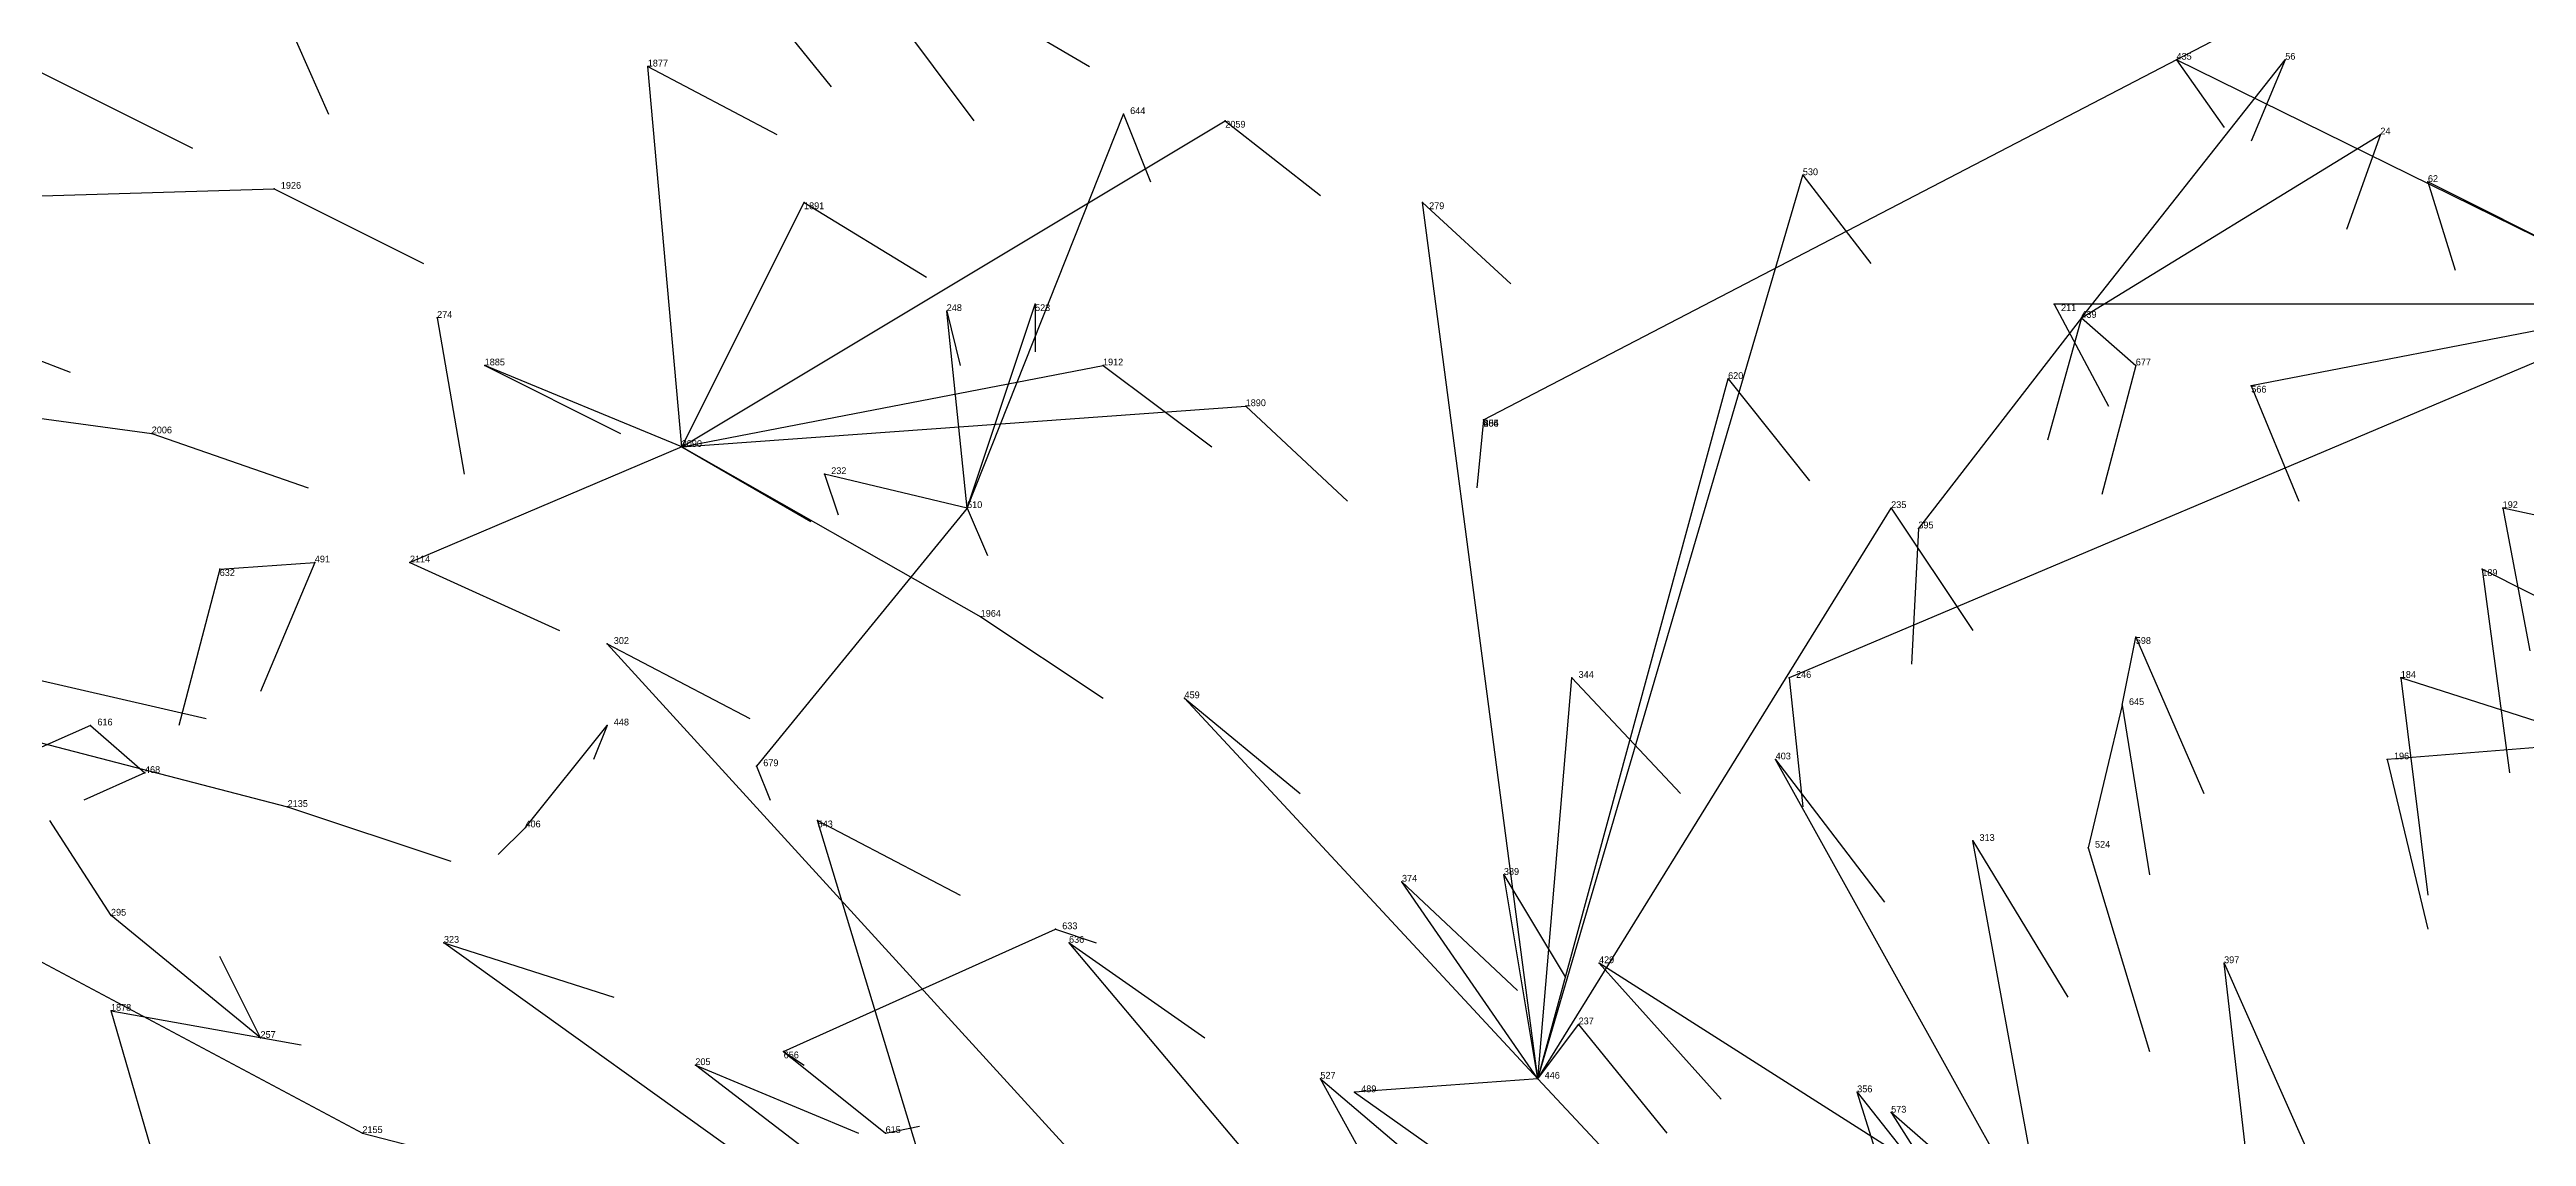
# Model space of a CAD drawing. Extents: x -747426.44 to -747424.45, y -964659.9 to -964657.28.
# Drawn here: x -747425.478 to -747425.1135, y -964658.3025 to -964658.1425 of the extents above; entities that cross this region are included whole.
import ezdxf

# ---------------------------------------------------------------- set-up
doc = ezdxf.new("R2010")
doc.units = 0
for name, color, linetype in [('Facilities', 3, 'CONTINUOUS'), ('Facilities_lines', 3, 'CONTINUOUS'), ('Normals', 1, 'CONTINUOUS'), ('Source_points', 5, 'CONTINUOUS'), ('Text', 3, 'CONTINUOUS')]:
    doc.layers.add(name, color=color, linetype=linetype)

msp = doc.modelspace()

# ---------------------------------------------------------------- linework, layer by layer
at = {"layer": 'Facilities', "color": 3}
for p in [(-747425.421, -964658.182, 137.109), (-747425.179, -964658.182, 137.122), (-747425.267, -964658.197, 137.115), (-747425.385, -964658.201, 137.35), (-747425.343, -964658.21, 137.119), (-747425.453, -964658.219, 137.109), (-747425.173, -964658.239, 137.107), (-747425.472, -964658.242, 137.109), (-747425.408, -964658.257, 137.107), (-747425.447, -964658.288, 137.105), (-747425.37, -964658.29, 137.103), (-747425.259, -964658.294, 137.113)]:
    msp.add_point(p, dxfattribs=at)
at = {"layer": 'Facilities_lines', "color": 3}
for p, q in [((-747425.267, -964658.197, 137.115), (-747425.117, -964658.119, 137.153)), ((-747425.385, -964658.201, 137.35), (-747425.39, -964658.145, 137.356)), ((-747425.179, -964658.182, 137.122), (-747425.149, -964658.144, 137.142)), ((-747425.092, -964658.18, 137.327), (-747425.165, -964658.144, 137.327)), ((-747425.385, -964658.201, 137.35), (-747425.305, -964658.153, 137.345)), ((-747425.343, -964658.21, 137.119), (-747425.32, -964658.152, 137.117)), ((-747425.179, -964658.182, 137.122), (-747425.135, -964658.155, 137.154)), ((-747425.679, -964658.17, 137.419), (-747425.445, -964658.163, 137.362)), ((-747425.259, -964658.294, 137.113), (-747425.22, -964658.161, 137.333)), ((-747425.092, -964658.18, 137.327), (-747425.128, -964658.162, 137.322)), ((-747425.385, -964658.201, 137.35), (-747425.367, -964658.165, 137.349)), ((-747425.259, -964658.294, 137.113), (-747425.276, -964658.165, 137.338)), ((-747425.679, -964658.17, 137.419), (-747425.463, -964658.199, 137.363)), ((-747425.343, -964658.21, 137.119), (-747425.346, -964658.181, 137.126)), ((-747425.343, -964658.21, 137.119), (-747425.333, -964658.18, 137.127)), ((-747425.092, -964658.18, 137.327), (-747425.222, -964658.235, 137.112)), ((-747425.179, -964658.182, 137.122), (-747425.203, -964658.213, 137.112)), ((-747425.092, -964658.18, 137.327), (-747425.183, -964658.18, 137.328)), ((-747425.179, -964658.182, 137.122), (-747425.171, -964658.189, 137.123)), ((-747425.092, -964658.18, 137.327), (-747425.154, -964658.192, 137.322)), ((-747425.385, -964658.201, 137.35), (-747425.414, -964658.189, 137.357)), ((-747425.385, -964658.201, 137.35), (-747425.323, -964658.189, 137.346)), ((-747425.259, -964658.294, 137.113), (-747425.231, -964658.191, 137.325)), ((-747425.385, -964658.201, 137.35), (-747425.302, -964658.195, 137.348)), ((-747425.267, -964658.197, 137.115), (-747425.267, -964658.197, 137.115)), ((-747425.267, -964658.197, 137.115), (-747425.267, -964658.197, 137.115)), ((-747425.385, -964658.201, 137.35), (-747425.425, -964658.218, 137.348)), ((-747425.385, -964658.201, 137.35), (-747425.341, -964658.226, 137.347)), ((-747425.343, -964658.21, 137.119), (-747425.364, -964658.205, 137.116)), ((-747425.343, -964658.21, 137.119), (-747425.374, -964658.248, 137.109)), ((-747425.259, -964658.294, 137.113), (-747425.207, -964658.21, 137.319)), ((-747424.996, -964658.236, 137.311), (-747425.117, -964658.21, 137.317)), ((-747425.597, -964658.214, 137.401), (-747425.443, -964658.254, 137.349)), ((-747425.597, -964658.214, 137.401), (-747425.432, -964658.302, 137.354)), ((-747425.453, -964658.219, 137.109), (-747425.439, -964658.218, 137.11)), ((-747425.013, -964658.273, 137.302), (-747425.12, -964658.219, 137.121)), ((-747425.249, -964658.391, 137.102), (-747425.396, -964658.23, 137.342)), ((-747425.173, -964658.239, 137.107), (-747425.171, -964658.229, 137.313)), ((-747425.259, -964658.294, 137.113), (-747425.254, -964658.235, 137.316)), ((-747424.996, -964658.236, 137.311), (-747425.134, -964658.247, 137.308)), ((-747425.013, -964658.273, 137.302), (-747425.132, -964658.235, 137.111)), ((-747425.259, -964658.294, 137.113), (-747425.311, -964658.238, 137.34)), ((-747425.173, -964658.239, 137.107), (-747425.178, -964658.26, 137.108)), ((-747425.472, -964658.242, 137.109), (-747425.464, -964658.249, 137.101)), ((-747425.408, -964658.257, 137.107), (-747425.396, -964658.242, 137.116)), ((-747425.184, -964658.319, 137.073), (-747425.224, -964658.247, 137.31)), ((-747425.329, -964658.375, 137.123), (-747425.365, -964658.256, 137.337)), ((-747425.184, -964658.319, 137.073), (-747425.195, -964658.259, 137.304)), ((-747425.259, -964658.294, 137.113), (-747425.279, -964658.265, 137.316)), ((-747425.259, -964658.294, 137.113), (-747425.264, -964658.264, 137.14)), ((-747425.447, -964658.288, 137.105), (-747425.469, -964658.27, 137.102)), ((-747425.37, -964658.29, 137.103), (-747425.33, -964658.272, 137.105)), ((-747425.208, -964658.426, 137.059), (-747425.42, -964658.274, 137.343)), ((-747425.253, -964658.363, 137.109), (-747425.328, -964658.274, 137.332)), ((-747425.184, -964658.319, 137.073), (-747425.25, -964658.277, 137.31)), ((-747425.135, -964658.476, 137.227), (-747425.158, -964658.277, 137.299)), ((-747425.405, -964658.504, 137.322), (-747425.469, -964658.284, 137.359)), ((-747425.259, -964658.294, 137.113), (-747425.253, -964658.286, 137.123)), ((-747425.208, -964658.426, 137.059), (-747425.383, -964658.292, 137.338)), ((-747425.37, -964658.29, 137.103), (-747425.355, -964658.302, 137.105)), ((-747425.253, -964658.363, 137.109), (-747425.291, -964658.294, 137.317)), ((-747425.259, -964658.294, 137.113), (-747425.286, -964658.296, 137.111)), ((-747425.146, -964658.505, 137.228), (-747425.212, -964658.296, 137.295)), ((-747425.184, -964658.319, 137.073), (-747425.207, -964658.299, 137.079))]:
    msp.add_line(p, q, dxfattribs=at)
at = {"layer": 'Normals', "color": 1}
for p, q in [((-747425.452, -964658.118, 137.161), (-747425.437, -964658.152, 137.254)), ((-747425.38, -964658.127, 137.139), (-747425.363, -964658.148, 137.235)), ((-747425.342, -964658.135, 137.35), (-747425.325, -964658.145, 137.448)), ((-747425.354, -964658.137, 137.171), (-747425.342, -964658.153, 137.269)), ((-747425.483, -964658.144, 137.376), (-747425.457, -964658.157, 137.472)), ((-747425.39, -964658.145, 137.356), (-747425.371, -964658.155, 137.454)), ((-747425.165, -964658.144, 137.327), (-747425.158, -964658.154, 137.426)), ((-747425.149, -964658.144, 137.142), (-747425.154, -964658.156, 137.241)), ((-747425.32, -964658.152, 137.117), (-747425.316, -964658.162, 137.216)), ((-747425.305, -964658.153, 137.345), (-747425.291, -964658.164, 137.443)), ((-747425.135, -964658.155, 137.154), (-747425.14, -964658.169, 137.253)), ((-747425.445, -964658.163, 137.362), (-747425.423, -964658.174, 137.459)), ((-747425.22, -964658.161, 137.333), (-747425.21, -964658.174, 137.432)), ((-747425.128, -964658.162, 137.322), (-747425.124, -964658.175, 137.421)), ((-747425.367, -964658.165, 137.349), (-747425.349, -964658.176, 137.447)), ((-747425.276, -964658.165, 137.338), (-747425.263, -964658.177, 137.436)), ((-747425.501, -964658.18, 137.377), (-747425.475, -964658.19, 137.473)), ((-747425.421, -964658.182, 137.109), (-747425.417, -964658.205, 137.206)), ((-747425.346, -964658.181, 137.126), (-747425.344, -964658.189, 137.226)), ((-747425.333, -964658.18, 137.127), (-747425.333, -964658.187, 137.227)), ((-747425.179, -964658.182, 137.122), (-747425.184, -964658.2, 137.22)), ((-747425.183, -964658.18, 137.328), (-747425.175, -964658.195, 137.427)), ((-747425.414, -964658.189, 137.357), (-747425.394, -964658.199, 137.454)), ((-747425.323, -964658.189, 137.346), (-747425.307, -964658.201, 137.444)), ((-747425.171, -964658.189, 137.123), (-747425.176, -964658.208, 137.221)), ((-747425.231, -964658.191, 137.325), (-747425.219, -964658.206, 137.423)), ((-747425.154, -964658.192, 137.322), (-747425.147, -964658.209, 137.42)), ((-747425.302, -964658.195, 137.348), (-747425.287, -964658.209, 137.446)), ((-747425.267, -964658.197, 137.115), (-747425.268, -964658.207, 137.214)), ((-747425.267, -964658.197, 137.115), (-747425.268, -964658.207, 137.214)), ((-747425.267, -964658.197, 137.115), (-747425.268, -964658.207, 137.214)), ((-747425.463, -964658.199, 137.363), (-747425.44, -964658.207, 137.46)), ((-747425.385, -964658.201, 137.35), (-747425.366, -964658.212, 137.448)), ((-747425.364, -964658.205, 137.116), (-747425.362, -964658.211, 137.216)), ((-747425.343, -964658.21, 137.119), (-747425.34, -964658.217, 137.219)), ((-747425.207, -964658.21, 137.319), (-747425.195, -964658.228, 137.417)), ((-747425.117, -964658.21, 137.317), (-747425.113, -964658.231, 137.415)), ((-747425.203, -964658.213, 137.112), (-747425.204, -964658.233, 137.21)), ((-747425.453, -964658.219, 137.109), (-747425.459, -964658.242, 137.206)), ((-747425.439, -964658.218, 137.11), (-747425.447, -964658.237, 137.208)), ((-747425.425, -964658.218, 137.348), (-747425.403, -964658.228, 137.445)), ((-747425.12, -964658.219, 137.121), (-747425.116, -964658.249, 137.216)), ((-747425.341, -964658.226, 137.347), (-747425.323, -964658.238, 137.445)), ((-747425.396, -964658.23, 137.342), (-747425.375, -964658.241, 137.439)), ((-747425.171, -964658.229, 137.313), (-747425.161, -964658.252, 137.41)), ((-747425.481, -964658.235, 137.364), (-747425.455, -964658.241, 137.46)), ((-747425.254, -964658.235, 137.316), (-747425.238, -964658.252, 137.413)), ((-747425.222, -964658.235, 137.112), (-747425.22, -964658.254, 137.21)), ((-747425.132, -964658.235, 137.111), (-747425.128, -964658.267, 137.206)), ((-747425.311, -964658.238, 137.34), (-747425.294, -964658.252, 137.438)), ((-747425.173, -964658.239, 137.107), (-747425.169, -964658.264, 137.204)), ((-747425.472, -964658.242, 137.109), (-747425.481, -964658.246, 137.208)), ((-747425.396, -964658.242, 137.116), (-747425.398, -964658.247, 137.216)), ((-747425.374, -964658.248, 137.109), (-747425.372, -964658.253, 137.209)), ((-747425.224, -964658.247, 137.31), (-747425.208, -964658.268, 137.406)), ((-747425.134, -964658.247, 137.308), (-747425.128, -964658.272, 137.405)), ((-747425.464, -964658.249, 137.101), (-747425.473, -964658.253, 137.201)), ((-747425.443, -964658.254, 137.349), (-747425.419, -964658.262, 137.446)), ((-747425.469, -964658.27, 137.102), (-747425.478, -964658.256, 137.201)), ((-747425.408, -964658.257, 137.107), (-747425.412, -964658.261, 137.207)), ((-747425.365, -964658.256, 137.337), (-747425.344, -964658.267, 137.434)), ((-747425.195, -964658.259, 137.304), (-747425.181, -964658.282, 137.4)), ((-747425.178, -964658.26, 137.108), (-747425.169, -964658.29, 137.203)), ((-747425.279, -964658.265, 137.316), (-747425.262, -964658.281, 137.413)), ((-747425.264, -964658.264, 137.14), (-747425.255, -964658.279, 137.238)), ((-747425.33, -964658.272, 137.105), (-747425.324, -964658.274, 137.205)), ((-747425.447, -964658.288, 137.105), (-747425.453, -964658.276, 137.204)), ((-747425.42, -964658.274, 137.343), (-747425.395, -964658.282, 137.44)), ((-747425.328, -964658.274, 137.332), (-747425.308, -964658.288, 137.429)), ((-747425.25, -964658.277, 137.31), (-747425.232, -964658.297, 137.406)), ((-747425.158, -964658.277, 137.299), (-747425.146, -964658.304, 137.394)), ((-747425.469, -964658.284, 137.359), (-747425.441, -964658.289, 137.455)), ((-747425.253, -964658.286, 137.123), (-747425.24, -964658.302, 137.221)), ((-747425.383, -964658.292, 137.338), (-747425.359, -964658.302, 137.435)), ((-747425.37, -964658.29, 137.103), (-747425.367, -964658.292, 137.203)), ((-747425.291, -964658.294, 137.317), (-747425.271, -964658.311, 137.413)), ((-747425.259, -964658.294, 137.113), (-747425.245, -964658.309, 137.211)), ((-747425.286, -964658.296, 137.111), (-747425.269, -964658.308, 137.209)), ((-747425.212, -964658.296, 137.295), (-747425.193, -964658.32, 137.39)), ((-747425.207, -964658.299, 137.079), (-747425.193, -964658.321, 137.176)), ((-747425.432, -964658.302, 137.354), (-747425.405, -964658.309, 137.45)), ((-747425.355, -964658.302, 137.105), (-747425.35, -964658.301, 137.205))]:
    msp.add_line(p, q, dxfattribs=at)
at = {"layer": 'Source_points', "color": 5}
for p in [(-747425.39, -964658.145, 137.356), (-747425.165, -964658.144, 137.327), (-747425.149, -964658.144, 137.142), (-747425.32, -964658.152, 137.117), (-747425.305, -964658.153, 137.345), (-747425.135, -964658.155, 137.154), (-747425.445, -964658.163, 137.362), (-747425.22, -964658.161, 137.333), (-747425.128, -964658.162, 137.322), (-747425.367, -964658.165, 137.349), (-747425.276, -964658.165, 137.338), (-747425.346, -964658.181, 137.126), (-747425.333, -964658.18, 137.127), (-747425.183, -964658.18, 137.328), (-747425.414, -964658.189, 137.357), (-747425.323, -964658.189, 137.346), (-747425.171, -964658.189, 137.123), (-747425.231, -964658.191, 137.325), (-747425.154, -964658.192, 137.322), (-747425.302, -964658.195, 137.348), (-747425.267, -964658.197, 137.115), (-747425.267, -964658.197, 137.115), (-747425.463, -964658.199, 137.363), (-747425.364, -964658.205, 137.116), (-747425.207, -964658.21, 137.319), (-747425.117, -964658.21, 137.317), (-747425.203, -964658.213, 137.112), (-747425.439, -964658.218, 137.11), (-747425.425, -964658.218, 137.348), (-747425.12, -964658.219, 137.121), (-747425.341, -964658.226, 137.347), (-747425.396, -964658.23, 137.342), (-747425.171, -964658.229, 137.313), (-747425.254, -964658.235, 137.316), (-747425.222, -964658.235, 137.112), (-747425.132, -964658.235, 137.111), (-747425.311, -964658.238, 137.34), (-747425.396, -964658.242, 137.116), (-747425.374, -964658.248, 137.109), (-747425.224, -964658.247, 137.31), (-747425.134, -964658.247, 137.308), (-747425.464, -964658.249, 137.101), (-747425.443, -964658.254, 137.349), (-747425.365, -964658.256, 137.337), (-747425.195, -964658.259, 137.304), (-747425.178, -964658.26, 137.108), (-747425.279, -964658.265, 137.316), (-747425.264, -964658.264, 137.14), (-747425.469, -964658.27, 137.102), (-747425.33, -964658.272, 137.105), (-747425.42, -964658.274, 137.343), (-747425.328, -964658.274, 137.332), (-747425.25, -964658.277, 137.31), (-747425.158, -964658.277, 137.299), (-747425.469, -964658.284, 137.359), (-747425.253, -964658.286, 137.123), (-747425.383, -964658.292, 137.338), (-747425.291, -964658.294, 137.317), (-747425.286, -964658.296, 137.111), (-747425.212, -964658.296, 137.295), (-747425.207, -964658.299, 137.079), (-747425.432, -964658.302, 137.354), (-747425.355, -964658.302, 137.105)]:
    msp.add_point(p, dxfattribs=at)

# ---------------------------------------------------------------- texts
at = {"layer": 'Text', "color": 3}
for s, p in [('1877', (-747425.39, -964658.145, 137.356)), ('435', (-747425.165, -964658.144, 137.327)), ('56', (-747425.149, -964658.144, 137.142)), ('644', (-747425.319, -964658.152, 137.117)), ('2059', (-747425.305, -964658.154, 137.345)), ('24', (-747425.135, -964658.155, 137.154)), ('530', (-747425.22, -964658.161, 137.333)), ('1926', (-747425.444, -964658.163, 137.362)), ('62', (-747425.128, -964658.162, 137.322)), ('1891', (-747425.367, -964658.166, 137.349)), ('279', (-747425.275, -964658.166, 137.338)), ('274', (-747425.421, -964658.182, 137.109)), ('248', (-747425.346, -964658.181, 137.126)), ('523', (-747425.333, -964658.181, 137.127)), ('211', (-747425.182, -964658.181, 137.328)), ('439', (-747425.179, -964658.182, 137.122)), ('1885', (-747425.414, -964658.189, 137.357)), ('1912', (-747425.323, -964658.189, 137.346)), ('620', (-747425.231, -964658.191, 137.325)), ('677', (-747425.171, -964658.189, 137.123)), ('566', (-747425.154, -964658.193, 137.322)), ('1890', (-747425.302, -964658.195, 137.348)), ('454', (-747425.267, -964658.198, 137.115)), ('606', (-747425.267, -964658.198, 137.115)), ('285', (-747425.267, -964658.198, 137.115)), ('2006', (-747425.463, -964658.199, 137.363)), ('2090', (-747425.385, -964658.201, 137.35)), ('232', (-747425.363, -964658.205, 137.116)), ('510', (-747425.343, -964658.21, 137.119)), ('235', (-747425.207, -964658.21, 137.319)), ('192', (-747425.117, -964658.21, 137.317)), ('395', (-747425.203, -964658.213, 137.112)), ('632', (-747425.453, -964658.22, 137.109)), ('491', (-747425.439, -964658.218, 137.11)), ('2114', (-747425.425, -964658.218, 137.348)), ('189', (-747425.12, -964658.22, 137.121)), ('1964', (-747425.341, -964658.226, 137.347)), ('302', (-747425.395, -964658.23, 137.342)), ('598', (-747425.171, -964658.23, 137.313)), ('459', (-747425.311, -964658.238, 137.34)), ('344', (-747425.253, -964658.235, 137.316)), ('246', (-747425.221, -964658.235, 137.112)), ('184', (-747425.132, -964658.235, 137.111)), ('616', (-747425.471, -964658.242, 137.109)), ('448', (-747425.395, -964658.242, 137.116)), ('645', (-747425.172, -964658.239, 137.107)), ('468', (-747425.464, -964658.249, 137.101)), ('679', (-747425.373, -964658.248, 137.109)), ('403', (-747425.224, -964658.247, 137.31)), ('196', (-747425.133, -964658.247, 137.308)), ('2135', (-747425.443, -964658.254, 137.349)), ('406', (-747425.408, -964658.257, 137.107)), ('543', (-747425.365, -964658.257, 137.337)), ('313', (-747425.194, -964658.259, 137.304)), ('524', (-747425.177, -964658.26, 137.108)), ('389', (-747425.264, -964658.264, 137.14)), ('374', (-747425.279, -964658.265, 137.316)), ('295', (-747425.469, -964658.27, 137.102)), ('323', (-747425.42, -964658.274, 137.343)), ('633', (-747425.329, -964658.272, 137.105)), ('636', (-747425.328, -964658.274, 137.332)), ('429', (-747425.25, -964658.277, 137.31)), ('397', (-747425.158, -964658.277, 137.299)), ('1878', (-747425.469, -964658.284, 137.359)), ('257', (-747425.447, -964658.288, 137.105)), ('237', (-747425.253, -964658.286, 137.123)), ('205', (-747425.383, -964658.292, 137.338)), ('656', (-747425.37, -964658.291, 137.103)), ('527', (-747425.291, -964658.294, 137.317)), ('489', (-747425.285, -964658.296, 137.111)), ('446', (-747425.258, -964658.294, 137.113)), ('356', (-747425.212, -964658.296, 137.295)), ('573', (-747425.207, -964658.299, 137.079)), ('2155', (-747425.432, -964658.302, 137.354)), ('615', (-747425.355, -964658.302, 137.105))]:
    msp.add_text(s, height=0.001, dxfattribs=at).set_placement(p)

doc.saveas('drawing.dxf')
